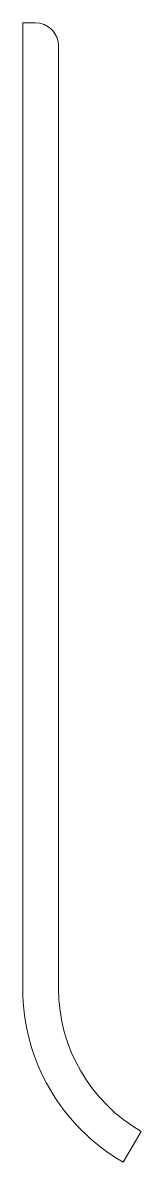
# Model space of a CAD drawing. Header units: inches. Extents: x 0 to 0.41, y 0 to 4.
import ezdxf

# ---------------------------------------------------------------- set-up
doc = ezdxf.new("R2010")
doc.units = ezdxf.units.IN
doc.header["$MEASUREMENT"] = 0
doc.layers.add('A-DETL', color=90, linetype='Continuous', lineweight=9)

msp = doc.modelspace()

# ---------------------------------------------------------------- linework, layer by layer
at = {"layer": 'A-DETL'}
for p, q in [((0, 0.6083), (0, 4)), ((0, 4), (0.0428, 4)), ((0.125, 3.9178), (0.125, 0.6083)), ((0.3512, 0), (0.4137, 0.1083))]:
    msp.add_line(p, q, dxfattribs=at)
for centre, radius, start, end in [((0.0428, 3.9178), 0.0822, 0, 90), ((0.7024, 0.6083), 0.7024, 180, 240), ((0.7024, 0.6083), 0.5774, 180, 240)]:
    msp.add_arc(centre, radius, start, end, dxfattribs=at)

doc.saveas('drawing.dxf')
